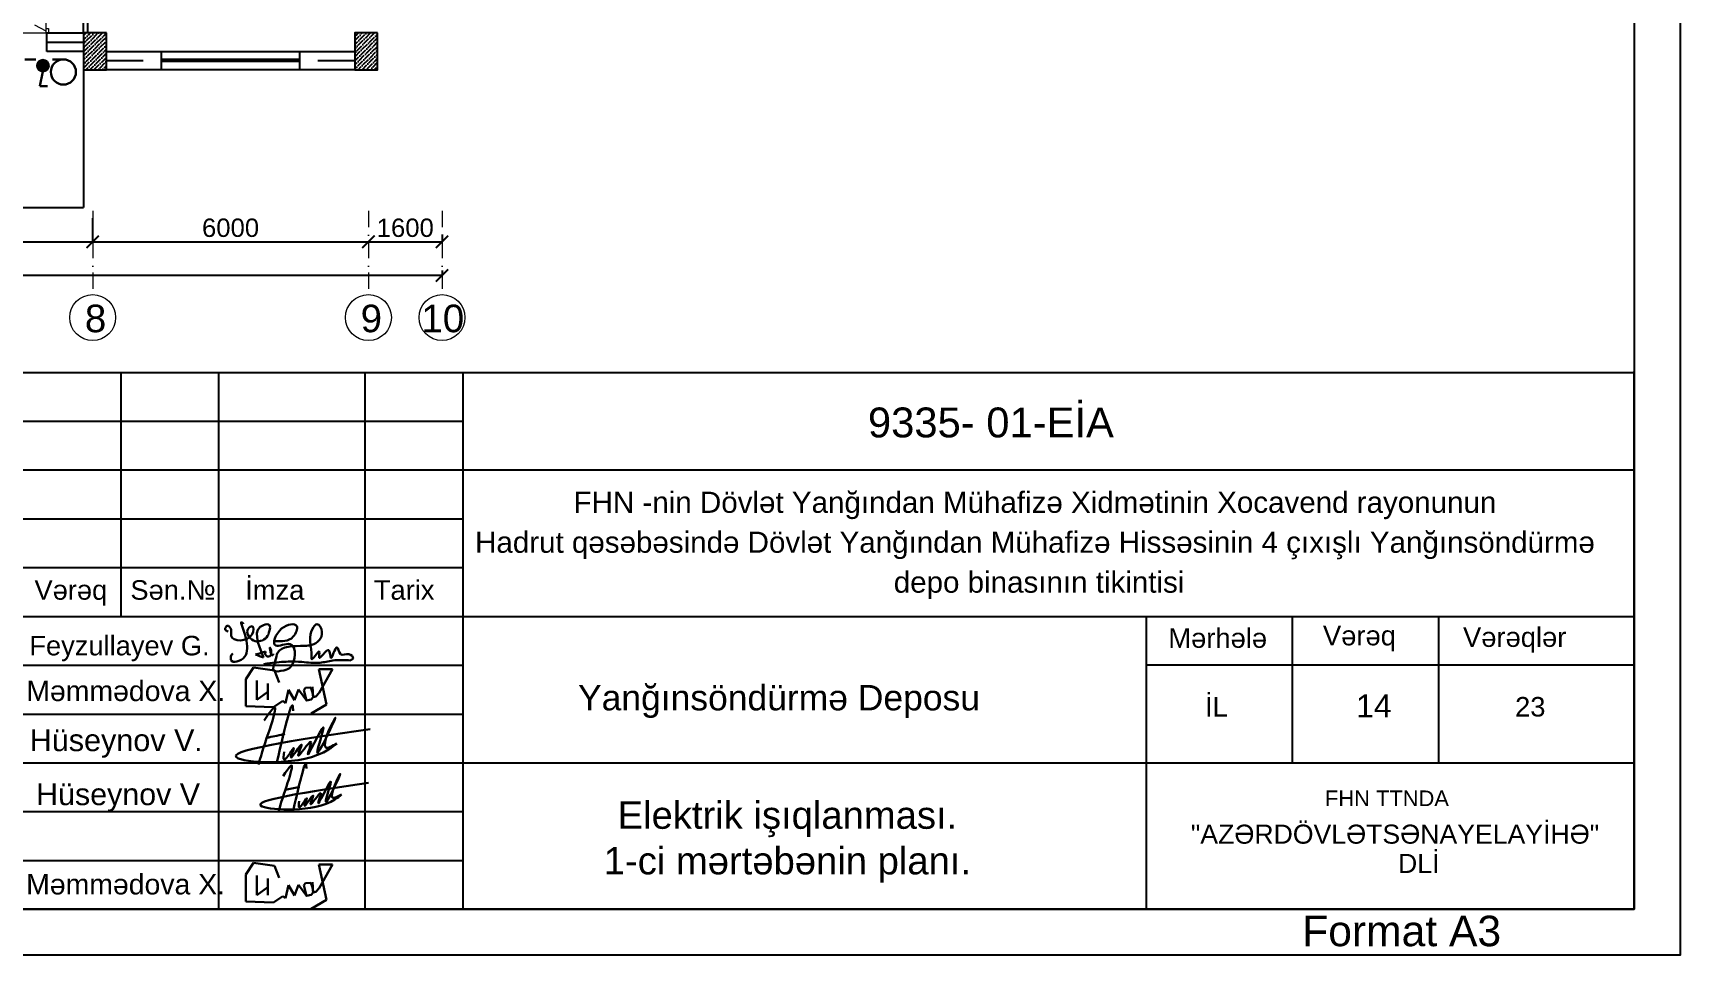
# Model space of a CAD drawing. Header units: millimetres. Extents: x 42452 to 2852333, y -419346 to 834876.
# Drawn here: x 2552441 to 2588276, y 287972 to 308031 of the extents above; entities that cross this region are included whole.
import ezdxf

# ---------------------------------------------------------------- set-up
doc = ezdxf.new("R2010")
doc.units = ezdxf.units.MM
for name, pattern in [('ACAD_ISO03W100', [30, 12, -18]), ('DUZ', [0]), ('Штриховая', [564.444447, 282.222223, -282.222223]), ('Штрихпунктирная', [670.277762, 352.777767, -176.388884, 0, -141.111112])]:
    doc.linetypes.add(name, pattern=pattern)
for name, color, linetype, lineweight in [('0_memar', 250, 'Continuous', 20), ('0_Ном._пера__1', 7, 'Continuous', 15), ('c_dv_l x_tti-25_Ном._пера__21_Ном._пера__21', 7, 'Continuous', 30), ('memar', 7, 'Continuous', 25), ('выкл1_IP54', 5, 'Continuous', 30), ('Двери ArchiCAD_Ном._пера__143', 30, 'Continuous', 0), ('перегородка', 130, 'Continuous', 20), ('перегородка_Ном._пера__1', 7, 'Continuous', 15), ('перегородка_Ном._пера__1_Ном._пера__7', 7, 'Continuous', 60), ('Соед_газа', 184, 'ACAD_ISO03W100', 30), ('Соедин', 5, 'Continuous', 30)]:
    doc.layers.add(name, color=color, linetype=linetype, lineweight=lineweight)
for name, color, linetype in [('Kunc shtampi', 7, 'Continuous'), ('polygon', 5, 'Continuous'), ('ramka', 7, 'Continuous'), ('размер', 7, 'Continuous')]:
    doc.layers.add(name, color=color, linetype=linetype)
doc.layers.add('Двери ArchiCAD_Ном._пера__3', color=30, linetype='Continuous', lineweight=15, true_color=0xff6600)
doc.styles.add('Arial', font='arial.ttf', dxfattribs={"height": 200})
doc.styles.add('ARİAL', font='arial.ttf')
doc.styles.get("Standard").update_dxf_attribs({"font": 'arial.ttf'})
doc.styles.add('СГЕНЕРИР_СТИЛЬ_1', font='arial.ttf')
doc.styles.add('СГЕНЕРИР_СТИЛЬ_2', font='')
doc.styles.get('СГЕНЕРИР_СТИЛЬ_2').set_extended_font_data('Arial Unicode MS Кириллический')
doc.dimstyles.new('razmeri a-g', dxfattribs={"dimtxt": 400, "dimasz": 270, "dimexe": 1.25, "dimexo": 0.625, "dimgap": 100, "dimtad": 1, "dimdec": 0, "dimtxsty": 'Standard', "dimblk": 'ARCHTICK', "dimcen": 2.5, "dimadec": 0, "dimazin": 0, "dimtfac": 1, "dimtdec": 0, "dimtmove": 0, "dimatfit": 3, "dimfxl": 1, "dimarcsym": 0})

# ---------------------------------------------------------------- blocks, each defined once
blk = doc.blocks.new('55')
at = {"color": 5, "lineweight": 30}
for points, knots in [([(6807568, -690913), (6807734, -690192), (6807904, -689458), (6807900, -689847), (6807900, -689854)], [0, 0, 0, 0, 1128.718966, 1148.710053, 1148.710053, 1148.710053, 1148.710053]), ([(6807301, -690054), (6807380, -689939), (6807723, -689440), (6807293, -690552), (6807199, -690927), (6807191, -690959)], [0, 0, 0, 0, 328.564954, 1432.648132, 1536.641492, 1536.641492, 1536.641492, 1536.641492]), ([(6808805, -690524), (6808750, -690568), (6808216, -691003), (6805386, -690836), (6807954, -690456), (6809491, -690228)], [0, 0, 0, 0, 215.465341, 2087.683537, 4876.118481, 4876.118481, 4876.118481, 4876.118481]), ([(6807716, -690698), (6807705, -690775), (6807675, -691004), (6808017, -690413), (6807740, -691044), (6808200, -690308), (6807872, -691036), (6808390, -690235), (6808050, -691132), (6808747, -689639), (6808148, -691347), (6809105, -689320), (6808364, -690768), (6808709, -690576), (6808805, -690524)], [0, 0, 0, 0, 159.15263, 467.604708, 669.340869, 1011.806253, 1243.637014, 1628.4018, 1881.82877, 2512.198919, 3044.065726, 3849.863763, 4495.087992, 4740.981721, 4740.981721, 4740.981721, 4740.981721]), ([(6807358, -690408), (6807470, -690386), (6807596, -690361), (6807720, -690330), (6807732, -690327)], [0, 0, 0, 0, 344.502291, 383.366548, 383.366548, 383.366548, 383.366548])]:
    blk.add_open_spline(points, degree=3, knots=knots, dxfattribs=at)
blk = doc.blocks.new('20')
at = {"color": 7, "lineweight": 25}
for p, q in [((15101137, -7396449), (15122448, -7396449)), ((15101137, -7402785), (15122448, -7402785))]:
    blk.add_line(p, q, dxfattribs=at)
at = {"layer": 'Kunc shtampi', "ltscale": 0.1}
blk.add_line((15122450, -7402785), (15122450, -7396438), dxfattribs=at)
at = {"layer": 'polygon', "color": 7, "linetype": 'DUZ', "lineweight": 25}
for p, q in [((15118416, -7401057), (15118416, -7399329)), ((15120144, -7401057), (15120144, -7399329)), ((15122448, -7399905), (15116691, -7399905))]:
    blk.add_line(p, q, dxfattribs=at)
at = {"layer": 'перегородка', "color": 5, "lineweight": 30}
for p, q in [((15106152, -7399933), (15106063, -7400069)), ((15106401, -7399969), (15106152, -7399933)), ((15106063, -7400069), (15106062, -7400388)), ((15106192, -7400084), (15106192, -7400313)), ((15106192, -7400084), (15106192, -7400313)), ((15106323, -7400119), (15106323, -7400313)), ((15106454, -7400110), (15106401, -7399969)), ((15107086, -7399953), (15106925, -7399953)), ((15106925, -7399953), (15107015, -7400368)), ((15106927, -7400230), (15107086, -7399953)), ((15106192, -7400313), (15106323, -7400219)), ((15106388, -7400401), (15106498, -7400325)), ((15106498, -7400325), (15106531, -7400351)), ((15106531, -7400351), (15106567, -7400195)), ((15106567, -7400195), (15106637, -7400317)), ((15106637, -7400317), (15106683, -7400192)), ((15106683, -7400192), (15106784, -7400326)), ((15106749, -7400198), (15106768, -7400171)), ((15106749, -7400198), (15106780, -7400321)), ((15106830, -7400168), (15106768, -7400171)), ((15106780, -7400321), (15106832, -7400311)), ((15106830, -7400168), (15106850, -7400225)), ((15106832, -7400311), (15106856, -7400282)), ((15106850, -7400225), (15106850, -7400162)), ((15106850, -7400162), (15106856, -7400282)), ((15106856, -7400282), (15106850, -7400225)), ((15106856, -7400282), (15106889, -7400275)), ((15106889, -7400275), (15106927, -7400230)), ((15106062, -7400388), (15106388, -7400401)), ((15107015, -7400368), (15106834, -7400474)), ((15106152, -7402237), (15106063, -7402373)), ((15106401, -7402273), (15106152, -7402237)), ((15107086, -7402257), (15106925, -7402257)), ((15106925, -7402257), (15107015, -7402672)), ((15106927, -7402534), (15107086, -7402257)), ((15106063, -7402373), (15106062, -7402692)), ((15106192, -7402388), (15106192, -7402617)), ((15106192, -7402388), (15106192, -7402617)), ((15106323, -7402423), (15106323, -7402617)), ((15106454, -7402414), (15106401, -7402273)), ((15106192, -7402617), (15106323, -7402523)), ((15106388, -7402705), (15106498, -7402629)), ((15106498, -7402629), (15106531, -7402655)), ((15106531, -7402655), (15106567, -7402499)), ((15106567, -7402499), (15106637, -7402621)), ((15106637, -7402621), (15106683, -7402496)), ((15106683, -7402496), (15106784, -7402630)), ((15106749, -7402502), (15106768, -7402475)), ((15106749, -7402502), (15106780, -7402625)), ((15106830, -7402472), (15106768, -7402475)), ((15106780, -7402625), (15106832, -7402615)), ((15106830, -7402472), (15106850, -7402529)), ((15106832, -7402615), (15106856, -7402586)), ((15106850, -7402529), (15106850, -7402466)), ((15106850, -7402466), (15106856, -7402586)), ((15106856, -7402586), (15106850, -7402529)), ((15106856, -7402586), (15106889, -7402579)), ((15106889, -7402579), (15106927, -7402534)), ((15106062, -7402692), (15106388, -7402705)), ((15107015, -7402672), (15106834, -7402778))]:
    blk.add_line(p, q, dxfattribs=at)
for points, knots in [([(15105854, -7399506), (15105838, -7399500), (15105805, -7399487), (15105847, -7399413), (15105905, -7399491), (15105849, -7399623), (15106153, -7399643), (15106162, -7399419), (15106042, -7399495), (15106143, -7399660), (15106310, -7399603), (15106340, -7399510), (15106359, -7399413), (15106122, -7399448), (15106203, -7399646), (15106273, -7399814)], [0, 0, 0, 0, 42.223389, 90.051656, 154.549451, 226.6152, 476.644161, 571.28472, 627.013932, 778.672239, 938.454199, 1025.570794, 1091.558705, 1160.21584, 1544.16015, 1544.16015, 1544.16015, 1544.16015]), ([(15106007, -7399409), (15106073, -7399600), (15106152, -7399829), (15105880, -7399880), (15105882, -7399793), (15105905, -7399771), (15105910, -7399766)], [0, 0, 0, 0, 446.334972, 532.702513, 603.278674, 627.196902, 627.196902, 627.196902, 627.196902]), ([(15106007, -7399409), (15106006, -7399405), (15106005, -7399395), (15106027, -7399402), (15106031, -7399412), (15106033, -7399416)], [0, 0, 0, 0, 8.821018, 27.345406, 42.243095, 42.243095, 42.243095, 42.243095]), ([(15106401, -7399620), (15106483, -7399625), (15106613, -7399633), (15106712, -7399392), (15106440, -7399437), (15106343, -7399750), (15106675, -7399563), (15106648, -7399925), (15106507, -7399969), (15106352, -7399997), (15106417, -7399855), (15106438, -7399676), (15106619, -7399677), (15106758, -7399678)], [0, 0, 0, 0, 227.188385, 358.071473, 539.665587, 751.927894, 924.503113, 1199.403857, 1282.39891, 1403.270956, 1513.824778, 1614.597802, 1944.904586, 1944.904586, 1944.904586, 1944.904586]), ([(15106758, -7399678), (15106785, -7399676), (15106877, -7399669), (15107004, -7399560), (15106917, -7399391), (15106772, -7399548), (15106848, -7399680), (15106834, -7399875), (15106956, -7399662), (15106900, -7399907), (15107061, -7399627), (15107057, -7399923), (15107138, -7399603), (15107168, -7399822), (15107267, -7399745), (15107351, -7399823), (15107309, -7399841), (15107293, -7399848)], [0, 0, 0, 0, 82.934409, 278.458212, 386.336719, 441.130098, 797.922894, 815.295031, 939.358029, 1010.425899, 1153.318323, 1248.777542, 1391.619055, 1482.772305, 1582.360738, 1652.010665, 1693.923868, 1693.923868, 1693.923868, 1693.923868]), ([(15106295, -7399744), (15106292, -7399758), (15106286, -7399786), (15106327, -7399808), (15106381, -7399781), (15106332, -7399640), (15106351, -7399754), (15106372, -7399792), (15106387, -7399780), (15106385, -7399772), (15106385, -7399769)], [0, 0, 0, 0, 37.910096, 78.738154, 107.34926, 199.254906, 281.250122, 295.344415, 310.564895, 319.310936, 319.310936, 319.310936, 319.310936]), ([(15107300, -7399848), (15107229, -7399844), (15107106, -7399838), (15106918, -7399890), (15106741, -7399864), (15106546, -7399860), (15106396, -7399873), (15106301, -7399888), (15106276, -7399892)], [0, 0, 0, 0, 211.533539, 367.015626, 577.795063, 738.782103, 953.656981, 1027.737747, 1027.737747, 1027.737747, 1027.737747])]:
    blk.add_open_spline(points, degree=3, knots=knots, dxfattribs=at)
for points in [[(15106295, -7399744), (15106256, -7399756), (15106217, -7399767), (15106178, -7399779)], [(15106178, -7399779), (15106209, -7399791), (15106241, -7399803), (15106273, -7399814)]]:
    blk.add_open_spline(points, degree=3, dxfattribs=at)
at = {"layer": 'размер', "color": 7, "lineweight": 25}
for p, q in [((15104592, -7399329), (15104592, -7396449)), ((15105744, -7402785), (15105744, -7396449)), ((15107472, -7402785), (15107472, -7396449)), ((15108624, -7396449), (15108624, -7402785)), ((15101137, -7397025), (15108624, -7397025)), ((15101137, -7397601), (15122448, -7397601)), ((15101137, -7398177), (15108624, -7398177)), ((15101137, -7398753), (15108624, -7398753)), ((15101137, -7399329), (15122448, -7399329)), ((15116688, -7399329), (15116688, -7402785)), ((15101137, -7399905), (15108624, -7399905)), ((15101137, -7400481), (15108624, -7400481)), ((15101137, -7401057), (15122448, -7401057)), ((15101137, -7401633), (15108624, -7401633)), ((15101156, -7402209), (15108624, -7402209))]:
    blk.add_line(p, q, dxfattribs=at)
at = {"color": 1, "lineweight": 25, "xscale": 0.5720132259566115, "yscale": 0.5720132259566115, "zscale": 0.5720132259566115}
blk.add_blockref('55', (11212411, -7005839), dxfattribs=at)
at = {"color": 7, "char_height": 258.17, "width": 5812.24, "attachment_point": 4, "style": 'Arial'}
for s, insert in [('{\\fArial|b0|i0|c238|p34;Bölmə müd.} {\\fArial|b0|i0|c238|p34; \\fArial|b0|i0|c204|p34;\\H0.92962x;Məmmədova\\fArial|b0|i0|c238|p34; X.}', (15101347, -7400201)), ('{\\fArial|b0|i0|c238|p34;Mühəndis.     Hüseynov V\\H0.92962x;.}', (15101347, -7400829))]:
    blk.add_mtext(s, dxfattribs=dict(at, insert=insert))
at = {"color": 7, "lineweight": 25, "attachment_point": 1}
for s, insert, char_height in [('{\\fArial|b0|i0|c238|p34;İ\\fArial|b0|i0|c0|p34;L}', (15117383, -7400280), 230.39), ('23', (15121043, -7400280), 230.4)]:
    blk.add_mtext(s, dxfattribs=dict(at, insert=insert, char_height=char_height))
at = {"insert": (15115876, -7403826), "char_height": 360, "width": 22250.72, "attachment_point": 7, "style": 'ARİAL'}
blk.add_mtext('{\\fArial|b0|i0|c238|p34;                   Format A3\\L\\P} ', dxfattribs=at)
at = {"layer": '0_memar', "color": 0, "linetype": 'Continuous', "insert": (15115376, -7398491), "char_height": 249.57, "width": 13538.5, "attachment_point": 5, "line_spacing_factor": 1.132501, "style": 'СГЕНЕРИР_СТИЛЬ_1'}
blk.add_mtext('{\\C7;FHN -nin Dövlət Yanğından Mühafizə Xidmətinin \\fArial|b0|i0|c238|p38;Xocavend\\fArial|b0|i0|c204|p38; \\fArial|b0|i0|c238|p38;rayonunun\\fArial|b0|i0|c204|p38; \\fArial|b0|i0|c238|p38;\\PHadrut qəsəbəsində \\fArial|b0|i0|c204|p38;Dövlət Yanğından Mühafizə Hissəsinin 4 \\fArial|b0|i0|c238|p38;çıxışlı Y\\fArial|b0|i0|c204|p38;anğınsöndürmə\\fArial|b0|i0|c238|p38;\\P \\fArial|b0|i0|c204|p38;depo\\fArial|b0|i0|c238|p38; binasının\\fArial|b0|i0|c204|p34; tikintisi}', dxfattribs=at)
at = {"layer": '0_memar', "color": 0, "linetype": 'Continuous', "insert": (15112355, -7400528), "char_height": 299.48, "attachment_point": 8, "style": 'СГЕНЕРИР_СТИЛЬ_1'}
blk.add_mtext('{Yanğınsöndürmə Deposu}', dxfattribs=at)
at = {"layer": '0_Ном._пера__1', "linetype": 'Continuous', "attachment_point": 1, "style": 'СГЕНЕРИР_СТИЛЬ_2'}
for s, insert, char_height in [('{Mərhələ}', (15116950, -7399469), 231), ('{Vərəq}', (15118775, -7399440), 231), ('{Vərəqlər}', (15120428, -7399458), 231), (' {\\fArial|b0|i0|c0|p34;     \\H0.88889x;                FHN TTNDA}', (15117167, -7401383), 207.94)]:
    blk.add_mtext(s, dxfattribs=dict(at, insert=insert, char_height=char_height))
at = {"layer": '0_Ном._пера__1', "linetype": 'Continuous', "insert": (15117216, -7401786), "char_height": 225, "width": 5999.56, "attachment_point": 1, "line_spacing_factor": 0.920624, "style": 'СГЕНЕРИР_СТИЛЬ_2'}
blk.add_mtext('{\\fArial|b0|i0|c0|p34;"AZƏRDÖVLƏTSƏNAYELAYİHƏ"\\P                            DLİ}', dxfattribs=at)
at = {"layer": 'ramka', "color": 7, "lineweight": 25, "ltscale": 0.4, "attachment_point": 1, "style": 'Arial'}
for s, insert, char_height, width in [('  {\\H1.0417x;L.B.M.            \\fArial|b0|i0|c204|p38;\\H0.95997x;\\C256;Feyzullayev \\fArial|b0|i0|c0|p38;G\\fArial|b0|i0|c204|p38;.}', (15101242, -7399549), 230.392, 6041.47), ('{\\H0.92962x;Məmmədova\\fArial|b0|i0|c238|p34; X.}', (15103470, -7402370), 258.17, 2820.28)]:
    blk.add_mtext(s, dxfattribs=dict(at, insert=insert, char_height=char_height, width=width))
at = {"layer": 'перегородка', "color": 7, "lineweight": 25, "char_height": 287.99, "attachment_point": 1, "style": 'Arial'}
for s, insert in [('\\H0.8x;Vərəq', (15103568, -7398902)), ('\\H0.8x;Sən.№', (15104700, -7398902)), ('\\H0.8x;İmza', (15106056, -7398902)), ('\\H0.8x;Tarix', (15107573, -7398902))]:
    blk.add_mtext(s, dxfattribs=dict(at, insert=insert))
at = {"layer": 'перегородка_Ном._пера__1', "linetype": 'Continuous', "insert": (15113268, -7396864), "char_height": 352.637, "attachment_point": 1, "style": 'СГЕНЕРИР_СТИЛЬ_2'}
blk.add_mtext('{\\fArial|b0|i0|c204|p38; 9\\fArial|b0|i0|c238|p38;335\\fArial|b0|i0|c204|p38;- 01-\\fArial|b0|i0|c238|p38;EİA}', dxfattribs=at)
blk = doc.blocks.new('Ворота гаражные подъемные 16')
at = {"layer": 'Двери ArchiCAD_Ном._пера__143', "linetype": 'Штриховая'}
for p, q in [((-1990, -2500), (-1990, -440)), ((-1990, -440), (1990, -2500)), ((1990, -440), (-1990, -2500)), ((1990, -440), (1990, -2500)), ((1990, -2500), (-1990, -2500))]:
    blk.add_line(p, q, dxfattribs=at)
at = {"layer": 'Двери ArchiCAD_Ном._пера__3', "linetype": 'Continuous'}
for p, q in [((-1990, -400), (-2040, -400)), ((-2040, -400), (-2040, -500)), ((-2040, -500), (-1990, -500)), ((-1990, -500), (-1990, -400)), ((-1990, -400), (1990, -400)), ((2040, -400), (1990, -400)), ((1990, -400), (1990, -500)), ((1990, -500), (2040, -500)), ((2040, -500), (2040, -400))]:
    blk.add_line(p, q, dxfattribs=at)
blk = doc.blocks.new('_ArchTick')
at = {"color": 0, "linetype": 'ByBlock', "const_width": 0.15}
blk.add_lwpolyline([(-0.5, -0.5), (0.5, 0.5)], dxfattribs=at)
blk = doc.blocks.new('*D225')
at = {"layer": 'Defpoints', "color": 0, "lineweight": 30, "transparency": 16777216}
for p in [(2516140, 302862), (2561341, 302862), (2516140, 302753)]:
    blk.add_point(p, dxfattribs=at)
at = {"layer": 'memar', "color": 0, "lineweight": -2, "transparency": 16777216}
for p, q in [((2516140, 302861), (2516140, 302752)), ((2561341, 302861), (2561341, 302752)), ((2561341, 302753), (2516140, 302753))]:
    blk.add_line(p, q, dxfattribs=at)
at = {"layer": 'memar', "color": 0, "lineweight": -2, "transparency": 16777216, "xscale": 270, "yscale": 270, "zscale": 270, "rotation": 180}
blk.add_blockref('_ArchTick', (2516140, 302753), dxfattribs=at)
at = {"layer": 'memar', "color": 0, "lineweight": -2, "transparency": 16777216, "xscale": 270, "yscale": 270, "zscale": 270}
blk.add_blockref('_ArchTick', (2561341, 302753), dxfattribs=at)
at = {"layer": 'memar', "color": 0, "lineweight": 15, "transparency": 16777216, "insert": (2538740, 303057), "char_height": 400, "attachment_point": 5}
blk.add_mtext('45200', dxfattribs=at)
blk = doc.blocks.new('*D232')
at = {"layer": 'Defpoints', "color": 0, "lineweight": 30, "transparency": 16777216}
for p in [(2553740, 304001), (2547740, 303744), (2553740, 303487)]:
    blk.add_point(p, dxfattribs=at)
at = {"layer": 'memar', "color": 0, "lineweight": -2, "transparency": 16777216}
for p, q in [((2553740, 304001), (2553740, 303486)), ((2547740, 303743), (2547740, 303486)), ((2547740, 303487), (2553740, 303487))]:
    blk.add_line(p, q, dxfattribs=at)
at = {"layer": 'memar', "color": 0, "lineweight": -2, "transparency": 16777216, "xscale": 270, "yscale": 270, "zscale": 270, "rotation": 180}
blk.add_blockref('_ArchTick', (2547740, 303487), dxfattribs=at)
at = {"layer": 'memar', "color": 0, "lineweight": -2, "transparency": 16777216, "xscale": 270, "yscale": 270, "zscale": 270}
blk.add_blockref('_ArchTick', (2553740, 303487), dxfattribs=at)
at = {"layer": 'memar', "color": 0, "lineweight": 15, "transparency": 16777216, "insert": (2550740, 303791), "char_height": 400, "attachment_point": 5}
blk.add_mtext('6000', dxfattribs=at)
blk = doc.blocks.new('*D233')
at = {"layer": 'Defpoints', "color": 0, "lineweight": 30, "transparency": 16777216}
for p in [(2553740, 303487), (2559740, 303487), (2559740, 303487)]:
    blk.add_point(p, dxfattribs=at)
at = {"layer": 'memar', "color": 0, "lineweight": -2, "transparency": 16777216}
for p, q in [((2553740, 303488), (2553740, 303488)), ((2553740, 303487), (2559740, 303487)), ((2559740, 303488), (2559740, 303488))]:
    blk.add_line(p, q, dxfattribs=at)
at = {"layer": 'memar', "color": 0, "lineweight": -2, "transparency": 16777216, "xscale": 270, "yscale": 270, "zscale": 270, "rotation": 180}
blk.add_blockref('_ArchTick', (2553740, 303487), dxfattribs=at)
at = {"layer": 'memar', "color": 0, "lineweight": -2, "transparency": 16777216, "xscale": 270, "yscale": 270, "zscale": 270}
blk.add_blockref('_ArchTick', (2559740, 303487), dxfattribs=at)
at = {"layer": 'memar', "color": 0, "lineweight": 15, "transparency": 16777216, "insert": (2556740, 303791), "char_height": 400, "attachment_point": 5}
blk.add_mtext('6000', dxfattribs=at)
blk = doc.blocks.new('*D234')
at = {"layer": 'Defpoints', "color": 0, "lineweight": 30, "transparency": 16777216}
for p in [(2561341, 303647), (2559740, 303487), (2561341, 303487)]:
    blk.add_point(p, dxfattribs=at)
at = {"layer": 'memar', "color": 0, "lineweight": -2, "transparency": 16777216}
for p, q in [((2561341, 303646), (2561341, 303486)), ((2559740, 303488), (2559740, 303488)), ((2559740, 303487), (2561341, 303487))]:
    blk.add_line(p, q, dxfattribs=at)
at = {"layer": 'memar', "color": 0, "lineweight": -2, "transparency": 16777216, "xscale": 270, "yscale": 270, "zscale": 270, "rotation": 180}
blk.add_blockref('_ArchTick', (2559740, 303487), dxfattribs=at)
at = {"layer": 'memar', "color": 0, "lineweight": -2, "transparency": 16777216, "xscale": 270, "yscale": 270, "zscale": 270}
blk.add_blockref('_ArchTick', (2561341, 303487), dxfattribs=at)
at = {"layer": 'memar', "color": 0, "lineweight": 15, "transparency": 16777216, "insert": (2560541, 303791), "char_height": 400, "attachment_point": 5}
blk.add_mtext('1600', dxfattribs=at)
blk = doc.blocks.new('выкл1_IP54')
at = {"layer": 'выкл1_IP54'}
blk.add_hatch(color=256, dxfattribs=at).paths.add_polyline_path([(125, 0, 1), (-125, 0, 1)])
for p, q in [((0, 125), (-70, 447)), ((-70, 447), (99, 447))]:
    blk.add_line(p, q, dxfattribs=at)
blk.add_circle((0, 0), 125, dxfattribs=at)

msp = doc.modelspace()

# ---------------------------------------------------------------- hatches: boundary and pattern name
at = {"layer": 'memar', "lineweight": 25}
h = msp.add_hatch(dxfattribs=at)
h.set_pattern_fill('ANSI36', color=256, scale=500)
h.set_pattern_definition([(45, (803342.26, 2590228.38), (33.1456304, 121.533978), [156.25, -31.25, 0, -31.25])])
h.paths.add_polyline_path([(2553539.8803, 308030.86639), (2553539.8803, 307230.86639), (2554039.8803, 307230.86639), (2554039.8803, 308030.86639)])
h = msp.add_hatch(dxfattribs=at)
h.set_pattern_fill('ANSI36', color=256, scale=500)
h.set_pattern_definition([(45, (797242.066, 2590228.38), (33.1456304, 121.533978), [156.25, -31.25, 0, -31.25])])
h.paths.add_polyline_path([(2559440.42783, 308030.86639), (2559440.42783, 307230.86639), (2559940.42783, 307230.86639), (2559940.42783, 308030.86639)])

# ---------------------------------------------------------------- linework, layer by layer
at = {"layer": 'c_dv_l x_tti-25_Ном._пера__21_Ном._пера__21', "linetype": 'Continuous', "lineweight": 25, "flags": 128}
for points in [[(2504668.48455, 347094.91914), (2588276.03655, 347094.91914), (2588276.03655, 287972.43594), (2504668.48455, 287972.43594)], [(2508649.79655, 346099.59114), (2587280.70855, 346099.59114), (2587280.70855, 288967.76394), (2508649.79655, 288967.76394)]]:
    msp.add_lwpolyline(points, close=True, dxfattribs=at)
at = {"layer": 'memar', "color": 0, "lineweight": 25}
msp.add_line((2552739.8803, 307630.86639), (2552739.8803, 308030.86639), dxfattribs=at)
at = {"layer": 'memar', "lineweight": 25}
for p, q in [((2552740.05657, 307829.90026), (2553539.8803, 307829.90026)), ((2554039.8803, 307430.38333), (2554839.70404, 307430.38333)), ((2558640.6041, 307430.38333), (2559440.42783, 307430.38333))]:
    msp.add_line(p, q, dxfattribs=at)
at = {"layer": 'memar', "color": 7, "linetype": 'Continuous', "lineweight": 25}
for p in [(2553540.05661, 307630.86639), (2529939.8803, 304230.86639)]:
    msp.add_line(p, (2553540.05661, 304230.86639), dxfattribs=at)
at = {"layer": 'memar', "color": 0, "lineweight": 25}
for points in [[(2553539.8803, 308030.86639), (2553539.8803, 309530.86639)], [(2552739.8803, 308030.86639), (2553539.8803, 308030.86639)], [(2553540.05661, 307630.86639), (2552739.8803, 307630.86639)]]:
    msp.add_lwpolyline(points, dxfattribs=at)
at = {"layer": 'memar', "lineweight": 25}
msp.add_lwpolyline([(2553633.21148, 308030.86639), (2553633.21148, 308995.47594)], dxfattribs=at)
at = {"layer": 'memar', "color": 3, "lineweight": 25}
for points in [[(2554039.8803, 308030.86639), (2553539.8803, 308030.86639), (2553539.8803, 307230.86639), (2554039.8803, 307230.86639)], [(2559940.42783, 308030.86639), (2559440.42783, 308030.86639), (2559440.42783, 307230.86639), (2559940.42783, 307230.86639)]]:
    msp.add_lwpolyline(points, close=True, dxfattribs=at)
at = {"layer": 'memar', "color": 0, "lineweight": 25}
for points in [[(2559440.42783, 307230.86639), (2554039.8803, 307230.86639), (2554039.8803, 307630.86639), (2559440.42783, 307630.86639)], [(2555239.8803, 307630.86639), (2558240.42783, 307630.86639), (2558240.42783, 307230.86639), (2555239.8803, 307230.86639)]]:
    msp.add_lwpolyline(points, close=True, dxfattribs=at)
at = {"layer": 'memar', "color": 146, "lineweight": 25, "true_color": 0x105689}
msp.add_lwpolyline([(2558240.42783, 307462.0038), (2558240.42783, 307412.0038), (2555239.8803, 307412.0038), (2555239.8803, 307462.0038)], close=True, dxfattribs=at)
at = {"layer": 'memar', "linetype": 'Штрихпунктирная', "lineweight": 15, "flags": 128}
for points in [[(2553740.23004, 304158.48444), (2553740.23, 302339.68396)], [(2559740.40619, 304158.48444), (2559740.40616, 302339.68396)], [(2561340.60112, 304158.48444), (2561340.60108, 302339.69845)]]:
    msp.add_lwpolyline(points, dxfattribs=at)
at = {"layer": 'memar', "linetype": 'Continuous', "lineweight": 15}
for centre in [(2553740.22971, 301839.69845), (2559740.40586, 301839.69845), (2561340.60079, 301839.69845)]:
    msp.add_circle(centre, 500, dxfattribs=at)
at = {"layer": 'Соед_газа', "ltscale": 20}
msp.add_line((2553103.09658, 307455.27839), (2530304.17701, 307455.27839), dxfattribs=at)
at = {"layer": 'Соедин'}
msp.add_circle((2553103.09658, 307181.39036), 273.88803, dxfattribs=at)

# ---------------------------------------------------------------- block references
at = {"lineweight": 40, "xscale": 1.843406245738543, "yscale": 1.843406245738543, "zscale": 1.843406245738543}
msp.add_blockref('20', (-25289537.60974, 13935308.31331), dxfattribs=at)
at = {"color": 1, "lineweight": 25, "xscale": 0.8481434308540226, "yscale": 0.8481434308540226, "zscale": 0.8481434308540226}
msp.add_blockref('55', (-3215686.23642, 877128.93767), dxfattribs=at)
at = {"layer": 'memar', "color": 21, "linetype": 'Continuous', "lineweight": 25, "true_color": 0xff9955, "xscale": -1, "zscale": 1000, "rotation": 180}
msp.add_blockref('Ворота гаражные подъемные 16', (2550739.8803, 307630.86639), dxfattribs=at)
at = {"layer": 'выкл1_IP54', "xscale": -1, "rotation": 180}
msp.add_blockref('выкл1_IP54', (2552658.54945, 307318.52157), dxfattribs=at)

# ---------------------------------------------------------------- texts
at = {"color": 7, "lineweight": 25, "insert": (2581227.34334, 293392.27885), "char_height": 497.664, "attachment_point": 4, "style": 'Arial'}
msp.add_mtext('\\pxqc;14', dxfattribs=at)
at = {"lineweight": 25, "insert": (2564565.4333, 290430.72462), "char_height": 594.9031557, "width": 8580.2403743, "attachment_point": 4, "style": 'Arial'}
msp.add_mtext('\\pxqc;Elektrik işıqlanması. {\\fArial|b0|i0|c204|p38;1-ci mərtəbənin plan\\fArial|b0|i0|c0|p38;ı.}', dxfattribs=at)
at = {"layer": 'memar', "linetype": 'Continuous', "lineweight": 15, "char_height": 600, "attachment_point": 1, "style": 'СГЕНЕРИР_СТИЛЬ_1'}
for s, insert in [('8', (2553569.99161, 302120.60024)), ('9', (2559570.16776, 302120.60024)), ('{\\fArial|b0|i0|c238|p38;1}0', (2560890.91138, 302120.60024))]:
    msp.add_mtext(s, dxfattribs=dict(at, insert=insert))
at = {"layer": 'перегородка_Ном._пера__1_Ном._пера__7', "linetype": 'Continuous', "lineweight": 25, "insert": (2547802.18255, 291707.1477), "char_height": 473.68421053, "attachment_point": 1, "style": 'СГЕНЕРИР_СТИЛЬ_1'}
msp.add_mtext('  M{\\fArial|b0|i0|c238|p38;ühəndis}   {\\fArial|b0|i0|c238|p38;  }   {\\fArial|b0|i0|c238|p38;Hüseynov V}', dxfattribs=at)

# ---------------------------------------------------------------- dimensions: what is measured, and where the dimension line sits
at = {"layer": 'memar', "lineweight": 15}
for base, p1, p2, picture, middle in [((2553740.23011, 303487.20764), (2547740.23011, 303743.60518), (2553740.23011, 304001.20047), '*D232', (2550740.23011, 303791.43683)), ((2559740.40627, 303487.20764), (2553740.23011, 303487.20764), (2559740.40627, 303487.20764), '*D233', (2556740.31819, 303791.43683)), ((2516140.23011, 302752.77643), (2561340.6012, 302861.92008), (2516140.23011, 302861.92008), '*D225', (2538740.41565, 303057.00562))]:
    dim = msp.add_linear_dim(base=base, p1=p1, p2=p2, angle=180, dimstyle='razmeri a-g', dxfattribs=at)
    dim.commit()
    dim.dimension.update_dxf_attribs({"geometry": picture, "text_midpoint": middle})
dim = msp.add_linear_dim(base=(2561340.6012, 303487.20764), p1=(2559740.40627, 303487.20764), p2=(2561340.6012, 303646.99309), angle=180, dimstyle='razmeri a-g', dxfattribs=at)
dim.commit()
dim.dimension.update_dxf_attribs({"geometry": '*D234', "text_midpoint": (2560540.50373, 303487.20764), "dimtype": 160})

doc.saveas('drawing.dxf')
